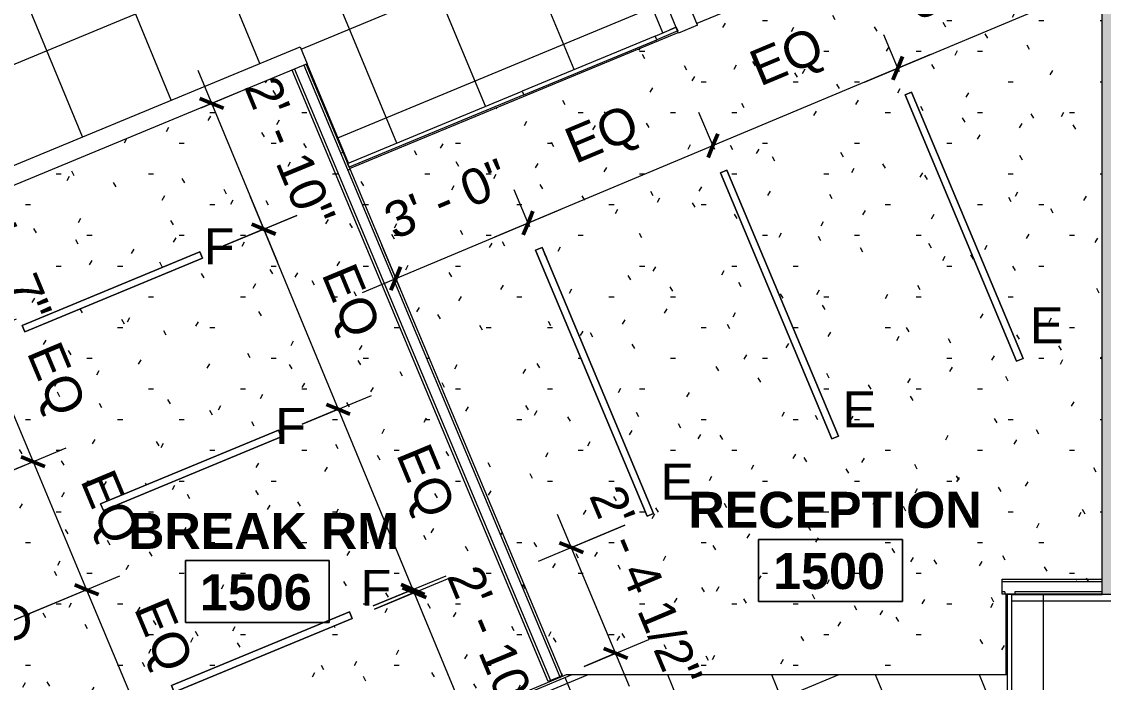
# Model space of a CAD drawing. Header units: inches. Extents: x 488 to 2071, y 800 to 2512.
# Drawn here: x 1535 to 1805.6, y 1562.5 to 1727.7 of the extents above; entities that cross this region are included whole.
import ezdxf

# ---------------------------------------------------------------- set-up
doc = ezdxf.new("R2010")
doc.units = ezdxf.units.IN
doc.header["$MEASUREMENT"] = 0
for name, color, linetype, lineweight in [('A-ANNO-DIMS', 211, 'Continuous', 9), ('A-ANNO-DIMS-96', 211, 'Continuous', 9), ('A-AREA-IDEN', 2, 'Continuous', 9), ('A-CLNG', 13, 'Continuous', 13), ('A-CLNG-PATT', 13, 'Continuous', 13), ('A-DETL-GENF', 92, 'Continuous', 9), ('A-GLAZ-CURT', 52, 'Continuous', 9), ('A-WALL', 113, 'Continuous', 9), ('A-WALL-PATT', 111, 'Continuous', 13), ('E-LITE-EQPM', 33, 'Continuous', 9), ('E-LITE-EQPM-IDEN', 33, 'Continuous', 9), ('I-WALL', 2, 'Continuous', 9)]:
    doc.layers.add(name, color=color, linetype=linetype, lineweight=lineweight)
doc.styles.add('Arial', font='arial.ttf', dxfattribs={"height": 9})
doc.styles.add('Swis721 Lt BT', font='swissl.ttf', dxfattribs={"height": 9})
doc.styles.add('Swis721 Lt BT_B', font='', dxfattribs={"height": 9})
doc.styles.get('Swis721 Lt BT_B').set_extended_font_data('Swis721 Lt BT', bold=True)
doc.dimstyles.new('OTJ_-_3_32__Linear__1_2__Tolerance', dxfattribs={"dimscale": 12, "dimtxt": 9.497835, "dimasz": 0.375, "dimexe": 0.75, "dimexo": 0.5, "dimgap": 0.5, "dimtad": 1, "dimdec": 1, "dimrnd": 0.5, "dimzin": 3, "dimdsep": 46, "dimlunit": 4, "dimtxsty": 'Swis721 Lt BT', "dimblk1": 'OBLIQUE', "dimblk2": 'OBLIQUE', "dimsah": 1, "dimcen": 0.09, "dimdle": 0.75, "dimazin": 0, "dimtfac": 1, "dimtdec": 4, "dimtix": 1, "dimtmove": 0, "dimatfit": 3, "dimfxl": 1, "dimtvp": 1, "dimfrac": 2, "dimtolj": 1, "dimtzin": 0, "dimarcsym": 2})
pattern_1 = [(0, (0, 0), (30.72, 7.68), [1.267, -21.773, 1.267, -21.773, -122.88]), (0, (0, 0), (30.72, 7.68), [-46.08, 1.267, -44.813, 1.267, -21.773, -53.76]), (0, (0, 0), (30.72, 7.68), [-115.2, 1.267, -14.093, 1.267, -37.133]), (120, (11.52, 3.84), (-22.011075, 22.7643), [1.267, -21.773, 1.267, -21.773, -122.88]), (120, (11.52, 3.84), (-22.011075, 22.7643), [-46.08, 1.267, -44.813, 1.267, -21.773, -53.76]), (120, (11.52, 3.84), (-22.011075, 22.7643), [-115.2, 1.267, -14.093, 1.267, -37.133]), (240, (15.36, 19.2), (-8.708925, -30.4443), [1.267, -21.773, 1.267, -21.773, -122.88]), (240, (15.36, 19.2), (-8.708925, -30.4443), [-46.08, 1.267, -44.813, 1.267, -21.773, -53.76]), (240, (15.36, 19.2), (-8.708925, -30.4443), [-115.2, 1.267, -14.093, 1.267, -37.133])]

# ---------------------------------------------------------------- blocks, each defined once
blk = doc.blocks.new('System Panel - Glazed-5474411-Level 1 REFLECTED CEILING PLAN')
at = {"layer": 'A-GLAZ-CURT', "lineweight": 13}
for p, q in [((-86.15, 0.75), (-86.15, 1.75)), ((-86.15, 1.75), (44.4, 1.75)), ((44.4, 0.75), (-86.15, 0.75)), ((44.4, 1.75), (44.4, 0.75)), ((80.4, 0.75), (80.4, 1.75)), ((80.4, 1.75), (86.15, 1.75)), ((86.15, 0.75), (80.4, 0.75)), ((86.15, 1.75), (86.15, 0.75))]:
    blk.add_line(p, q, dxfattribs=at)
at = {"layer": 'A-GLAZ-CURT'}
for p, q in [((80.4, 1.75), (44.4, 1.75)), ((44.4, 0.75), (80.4, 0.75))]:
    blk.add_line(p, q, dxfattribs=at)
blk = doc.blocks.new('System Panel - Glazed-5474413-Level 1 REFLECTED CEILING PLAN')
at = {"layer": 'A-GLAZ-CURT', "lineweight": 13}
for p, q in [((-44.49, 0.75), (-44.49, 1.75)), ((-44.49, 1.75), (-38.8, 1.75)), ((-38.8, 0.75), (-44.49, 0.75)), ((-38.8, 1.75), (-38.8, 0.75)), ((-2.8, 0.75), (-2.8, 1.75)), ((-2.8, 1.75), (44.49, 1.75)), ((44.49, 0.75), (-2.8, 0.75)), ((44.49, 1.75), (44.49, 0.75))]:
    blk.add_line(p, q, dxfattribs=at)
at = {"layer": 'A-GLAZ-CURT'}
for p, q in [((-2.8, 1.75), (-38.8, 1.75)), ((-38.8, 0.75), (-2.8, 0.75))]:
    blk.add_line(p, q, dxfattribs=at)
blk = doc.blocks.new('Lighting-Recessed-Axis-Sculpt - SCR-B4-300-80-35-F-6-5384512-Level 1 REFLECTED CEILING PLAN')
at = {"layer": 'A-DETL-GENF'}
for p, q in [((-36.085, -0.875), (-36.085, 0.875)), ((-36.085, 0.875), (36.085, 0.875)), ((36.085, 0.875), (-36.085, 0.875)), ((-36.085, 0.875), (-36.085, -0.875)), ((36.085, 0.875), (36.085, -0.875)), ((36.085, -0.875), (36.085, 0.875)), ((36.085, -0.875), (-36.085, -0.875)), ((-36.085, -0.875), (36.085, -0.875))]:
    blk.add_line(p, q, dxfattribs=at)
blk = doc.blocks.new('Lighting-Recessed-Axis-Sculpt - SCR-B4-300-80-35-F-4-5384504-Level 1 REFLECTED CEILING PLAN')
at = {"layer": 'A-DETL-GENF'}
for p, q in [((-24.085, -0.875), (-24.085, 0.875)), ((-24.085, 0.875), (24.085, 0.875)), ((24.085, 0.875), (-24.085, 0.875)), ((-24.085, 0.875), (-24.085, -0.875)), ((24.085, 0.875), (24.085, -0.875)), ((24.085, -0.875), (24.085, 0.875)), ((24.085, -0.875), (-24.085, -0.875)), ((-24.085, -0.875), (24.085, -0.875))]:
    blk.add_line(p, q, dxfattribs=at)
blk = doc.blocks.new('DIMBLOCK37-Level 1 REFLECTED CEILING PLAN')
at = {"layer": 'A-ANNO-DIMS-96'}
for p, q in [((1708.32, 1695.78), (1704.46, 1705)), ((1653.4, 1673.86), (1707.93, 1696.7)), ((1707.93, 1696.7), (1708.32, 1695.78)), ((1662.07, 1676.44), (1658.22, 1685.64)), ((1661.7, 1677.34), (1662.07, 1676.44))]:
    blk.add_line(p, q, dxfattribs=at)
at = {"layer": 'A-ANNO-DIMS-96', "lineweight": 50}
for p, q in [((1707.93, 1696.7), (1709.14, 1699.65)), ((1707.93, 1696.7), (1706.73, 1693.76)), ((1661.7, 1677.34), (1662.9, 1680.28)), ((1661.7, 1677.34), (1660.49, 1674.39))]:
    blk.add_line(p, q, dxfattribs=at)
at = {"layer": 'A-ANNO-DIMS-96', "color": 0, "insert": (1670, 1700.35), "char_height": 9, "width": 20.443, "attachment_point": 1, "rotation": 22.7241, "line_spacing_factor": 1.005062, "style": 'Swis721 Lt BT'}
blk.add_mtext('EQ', dxfattribs=at)
blk = doc.blocks.new('_Oblique')
at = {"color": 0, "linetype": 'ByBlock', "lineweight": -2}
blk.add_line((-0.5, -0.5), (0.5, 0.5), dxfattribs=at)
blk = doc.blocks.new('DIMBLOCK38-Level 1 REFLECTED CEILING PLAN')
at = {"layer": 'A-ANNO-DIMS-96'}
for p, q in [((1754.51, 1715.25), (1750.69, 1724.37)), ((1707.93, 1696.7), (1762.47, 1719.54)), ((1754.17, 1716.06), (1754.51, 1715.25)), ((1708.32, 1695.78), (1704.46, 1705)), ((1707.93, 1696.7), (1708.32, 1695.78))]:
    blk.add_line(p, q, dxfattribs=at)
at = {"layer": 'A-ANNO-DIMS-96', "lineweight": 50}
for p, q in [((1754.17, 1716.06), (1755.37, 1719.01)), ((1754.17, 1716.06), (1752.96, 1713.12)), ((1707.93, 1696.7), (1709.14, 1699.65)), ((1707.93, 1696.7), (1706.73, 1693.76))]:
    blk.add_line(p, q, dxfattribs=at)
at = {"layer": 'A-ANNO-DIMS-96', "color": 0, "insert": (1716.23, 1719.71), "char_height": 9, "width": 20.443, "attachment_point": 1, "rotation": 22.7241, "line_spacing_factor": 1.005062, "style": 'Swis721 Lt BT'}
blk.add_mtext('EQ', dxfattribs=at)
blk = doc.blocks.new('DIMBLOCK39-Level 1 REFLECTED CEILING PLAN')
at = {"layer": 'A-ANNO-DIMS-96'}
for p, q in [((1662.07, 1676.44), (1658.22, 1685.64)), ((1620.3, 1660), (1670, 1680.82)), ((1661.7, 1677.34), (1662.07, 1676.44)), ((1629.69, 1660.88), (1625.13, 1671.78)), ((1628.6, 1663.48), (1629.69, 1660.88))]:
    blk.add_line(p, q, dxfattribs=at)
at = {"layer": 'A-ANNO-DIMS-96', "lineweight": 50}
for p, q in [((1661.7, 1677.34), (1662.9, 1680.28)), ((1661.7, 1677.34), (1660.49, 1674.39)), ((1628.6, 1663.48), (1629.81, 1666.42)), ((1628.6, 1663.48), (1627.4, 1660.53))]:
    blk.add_line(p, q, dxfattribs=at)
at = {"layer": 'A-ANNO-DIMS-96', "color": 0, "insert": (1624.77, 1681.41), "char_height": 9, "width": 34.9159, "attachment_point": 1, "rotation": 22.7241, "line_spacing_factor": 1.005062, "style": 'Swis721 Lt BT'}
blk.add_mtext('3\' - 0"', dxfattribs=at)
blk = doc.blocks.new('DIMBLOCK40-Level 1 REFLECTED CEILING PLAN')
at = {"layer": 'A-ANNO-DIMS-96'}
for p, q in [((1807.62, 1763.66), (1820.07, 1733.91)), ((1816.6, 1742.21), (1807.62, 1763.66)), ((1745.87, 1712.59), (1824.9, 1745.69)), ((1754.51, 1715.25), (1750.69, 1724.37)), ((1754.17, 1716.06), (1754.51, 1715.25))]:
    blk.add_line(p, q, dxfattribs=at)
at = {"layer": 'A-ANNO-DIMS-96', "lineweight": 50}
for p, q in [((1816.6, 1742.21), (1817.8, 1745.16)), ((1816.6, 1742.21), (1815.39, 1739.27)), ((1754.17, 1716.06), (1755.37, 1719.01)), ((1754.17, 1716.06), (1752.96, 1713.12))]:
    blk.add_line(p, q, dxfattribs=at)
at = {"layer": 'A-ANNO-DIMS-96', "color": 0, "insert": (1755.69, 1736.23), "char_height": 9, "width": 59.1579, "attachment_point": 1, "rotation": 22.7241, "line_spacing_factor": 1.005062, "style": 'Swis721 Lt BT'}
blk.add_mtext('5\' - 7 1/2"', dxfattribs=at)
blk = doc.blocks.new('DIMBLOCK41-Level 1 REFLECTED CEILING PLAN')
at = {"layer": 'A-ANNO-DIMS-96'}
for p, q in [((1687.1, 1561.43), (1669.07, 1604.47)), ((1685.9, 1601.76), (1664.25, 1592.69)), ((1672.55, 1596.17), (1685.9, 1601.76)), ((1675.75, 1566.44), (1691.92, 1573.21)), ((1683.62, 1569.73), (1675.75, 1566.44))]:
    blk.add_line(p, q, dxfattribs=at)
at = {"layer": 'A-ANNO-DIMS-96', "lineweight": 50}
for p, q in [((1672.55, 1596.17), (1669.6, 1597.38)), ((1672.55, 1596.17), (1675.49, 1594.97)), ((1683.62, 1569.73), (1680.68, 1570.94)), ((1683.62, 1569.73), (1686.57, 1568.53))]:
    blk.add_line(p, q, dxfattribs=at)
at = {"layer": 'A-ANNO-DIMS-96', "color": 0, "insert": (1685.18, 1612.65), "char_height": 9, "width": 59.1579, "attachment_point": 1, "rotation": 292.7241, "line_spacing_factor": 1.005062, "style": 'Swis721 Lt BT'}
blk.add_mtext('2\' - 4 1/2"', dxfattribs=at)
blk = doc.blocks.new('DIMBLOCK42-Level 1 REFLECTED CEILING PLAN')
at = {"layer": 'A-ANNO-DIMS-96'}
for p, q in [((1592.11, 1684.13), (1614.22, 1630.76)), ((1585.52, 1671.65), (1603.87, 1679.26)), ((1595.56, 1675.81), (1585.52, 1671.65)), ((1605.2, 1627.02), (1622.54, 1634.2)), ((1614.22, 1630.76), (1605.2, 1627.02))]:
    blk.add_line(p, q, dxfattribs=at)
at = {"layer": 'A-ANNO-DIMS-96', "lineweight": 50}
for p, q in [((1595.56, 1675.81), (1592.62, 1677.03)), ((1595.56, 1675.81), (1598.5, 1674.59)), ((1614.22, 1630.76), (1611.28, 1631.97)), ((1614.22, 1630.76), (1617.16, 1629.54))]:
    blk.add_line(p, q, dxfattribs=at)
at = {"layer": 'A-ANNO-DIMS-96', "color": 0, "insert": (1618.27, 1668.05), "char_height": 9, "width": 20.443, "attachment_point": 1, "rotation": 292.5, "line_spacing_factor": 1.005062, "style": 'Swis721 Lt BT'}
blk.add_mtext('EQ', dxfattribs=at)
blk = doc.blocks.new('DIMBLOCK43-Level 1 REFLECTED CEILING PLAN')
at = {"layer": 'A-ANNO-DIMS-96'}
for p, q in [((1605.2, 1627.02), (1622.54, 1634.2)), ((1614.22, 1630.76), (1605.2, 1627.02)), ((1614.22, 1630.76), (1636.33, 1577.38)), ((1622.94, 1581.58), (1641.2, 1589.14)), ((1632.88, 1585.7), (1622.94, 1581.58))]:
    blk.add_line(p, q, dxfattribs=at)
at = {"layer": 'A-ANNO-DIMS-96', "lineweight": 50}
for p, q in [((1614.22, 1630.76), (1611.28, 1631.97)), ((1614.22, 1630.76), (1617.16, 1629.54)), ((1632.88, 1585.7), (1629.94, 1586.92)), ((1632.88, 1585.7), (1635.82, 1584.48))]:
    blk.add_line(p, q, dxfattribs=at)
at = {"layer": 'A-ANNO-DIMS-96', "color": 0, "insert": (1636.94, 1622.99), "char_height": 9, "width": 20.443, "attachment_point": 1, "rotation": 292.5, "line_spacing_factor": 1.005062, "style": 'Swis721 Lt BT'}
blk.add_mtext('EQ', dxfattribs=at)
blk = doc.blocks.new('DIMBLOCK44-Level 1 REFLECTED CEILING PLAN')
at = {"layer": 'A-ANNO-DIMS-96'}
for p, q in [((1579.14, 1715.57), (1599.05, 1667.52)), ((1579.98, 1706.17), (1590.9, 1710.7)), ((1582.59, 1707.25), (1579.98, 1706.17)), ((1585.52, 1671.65), (1603.92, 1679.27)), ((1595.6, 1675.83), (1585.52, 1671.65))]:
    blk.add_line(p, q, dxfattribs=at)
at = {"layer": 'A-ANNO-DIMS-96', "lineweight": 50}
for p, q in [((1582.59, 1707.25), (1579.65, 1708.47)), ((1582.59, 1707.25), (1585.53, 1706.03)), ((1595.6, 1675.83), (1592.66, 1677.05)), ((1595.6, 1675.83), (1598.54, 1674.61))]:
    blk.add_line(p, q, dxfattribs=at)
at = {"layer": 'A-ANNO-DIMS-96', "color": 0, "insert": (1598.9, 1714.94), "char_height": 9, "width": 42.8759, "attachment_point": 1, "rotation": 292.5, "line_spacing_factor": 1.005062, "style": 'Swis721 Lt BT'}
blk.add_mtext('2\' - 10"', dxfattribs=at)
blk = doc.blocks.new('DIMBLOCK45-Level 1 REFLECTED CEILING PLAN')
at = {"layer": 'A-ANNO-DIMS-96'}
for p, q in [((1649.75, 1545.11), (1629.82, 1593.22)), ((1623.27, 1580.77), (1641.58, 1588.35)), ((1633.26, 1584.91), (1623.27, 1580.77)), ((1648.91, 1554.5), (1637.99, 1549.98)), ((1646.3, 1553.43), (1648.91, 1554.5))]:
    blk.add_line(p, q, dxfattribs=at)
at = {"layer": 'A-ANNO-DIMS-96', "lineweight": 50}
for p, q in [((1633.26, 1584.91), (1630.32, 1586.13)), ((1633.26, 1584.91), (1636.2, 1583.69)), ((1646.3, 1553.43), (1643.36, 1554.64)), ((1646.3, 1553.43), (1649.24, 1552.21))]:
    blk.add_line(p, q, dxfattribs=at)
at = {"layer": 'A-ANNO-DIMS-96', "color": 0, "insert": (1649.59, 1592.57), "char_height": 9, "width": 42.8759, "attachment_point": 1, "rotation": 292.5, "line_spacing_factor": 1.005062, "style": 'Swis721 Lt BT'}
blk.add_mtext('2\' - 10"', dxfattribs=at)
blk = doc.blocks.new('DIMBLOCK46-Level 1 REFLECTED CEILING PLAN')
at = {"layer": 'A-ANNO-DIMS-96'}
for p, q in [((1521.02, 1657.97), (1537.9, 1617.65)), ((1506.21, 1642), (1532.8, 1653.14)), ((1524.5, 1649.66), (1506.21, 1642)), ((1519.43, 1609.92), (1546.2, 1621.13)), ((1537.9, 1617.65), (1519.43, 1609.92))]:
    blk.add_line(p, q, dxfattribs=at)
at = {"layer": 'A-ANNO-DIMS-96', "lineweight": 50}
for p, q in [((1524.5, 1649.66), (1521.55, 1650.87)), ((1524.5, 1649.66), (1527.44, 1648.46)), ((1537.9, 1617.65), (1534.96, 1618.86)), ((1537.9, 1617.65), (1540.85, 1616.45))]:
    blk.add_line(p, q, dxfattribs=at)
at = {"layer": 'A-ANNO-DIMS-96', "color": 0, "insert": (1544.53, 1648.48), "char_height": 9, "width": 20.443, "attachment_point": 1, "rotation": 292.7241, "line_spacing_factor": 1.005062, "style": 'Swis721 Lt BT'}
blk.add_mtext('EQ', dxfattribs=at)
blk = doc.blocks.new('DIMBLOCK47-Level 1 REFLECTED CEILING PLAN')
at = {"layer": 'A-ANNO-DIMS-96'}
for p, q in [((1519.43, 1609.92), (1546.2, 1621.13)), ((1537.9, 1617.65), (1519.43, 1609.92)), ((1537.9, 1617.65), (1551.31, 1585.65)), ((1530.84, 1577.07), (1559.61, 1589.12)), ((1551.31, 1585.65), (1530.84, 1577.07))]:
    blk.add_line(p, q, dxfattribs=at)
at = {"layer": 'A-ANNO-DIMS-96', "lineweight": 50}
for p, q in [((1537.9, 1617.65), (1534.96, 1618.86)), ((1537.9, 1617.65), (1540.85, 1616.45)), ((1551.31, 1585.65), (1548.36, 1586.85)), ((1551.31, 1585.65), (1554.25, 1584.44))]:
    blk.add_line(p, q, dxfattribs=at)
at = {"layer": 'A-ANNO-DIMS-96', "color": 0, "insert": (1557.93, 1616.47), "char_height": 9, "width": 20.443, "attachment_point": 1, "rotation": 292.7241, "line_spacing_factor": 1.005062, "style": 'Swis721 Lt BT'}
blk.add_mtext('EQ', dxfattribs=at)
blk = doc.blocks.new('DIMBLOCK48-Level 1 REFLECTED CEILING PLAN')
at = {"layer": 'A-ANNO-DIMS-96'}
for p, q in [((1530.84, 1577.07), (1559.61, 1589.12)), ((1551.31, 1585.65), (1530.84, 1577.07)), ((1551.31, 1585.65), (1568.19, 1545.33)), ((1546.1, 1545.84), (1573.02, 1557.11)), ((1564.72, 1553.64), (1546.1, 1545.84))]:
    blk.add_line(p, q, dxfattribs=at)
at = {"layer": 'A-ANNO-DIMS-96', "lineweight": 50}
for p, q in [((1551.31, 1585.65), (1548.36, 1586.85)), ((1551.31, 1585.65), (1554.25, 1584.44)), ((1564.72, 1553.64), (1561.77, 1554.84)), ((1564.72, 1553.64), (1567.66, 1552.43))]:
    blk.add_line(p, q, dxfattribs=at)
at = {"layer": 'A-ANNO-DIMS-96', "color": 0, "insert": (1571.34, 1584.46), "char_height": 9, "width": 20.443, "attachment_point": 1, "rotation": 292.7241, "line_spacing_factor": 1.005062, "style": 'Swis721 Lt BT'}
blk.add_mtext('EQ', dxfattribs=at)
blk = doc.blocks.new('DIMBLOCK49-Level 1 REFLECTED CEILING PLAN')
at = {"layer": 'A-ANNO-DIMS-96'}
for p, q in [((1528.93, 1641.64), (1510.15, 1686.99)), ((1516.2, 1679.75), (1505.28, 1675.23)), ((1513.59, 1678.67), (1516.2, 1679.75)), ((1504.2, 1641.14), (1533.8, 1653.4)), ((1525.49, 1649.96), (1504.2, 1641.14))]:
    blk.add_line(p, q, dxfattribs=at)
at = {"layer": 'A-ANNO-DIMS-96', "lineweight": 50}
for p, q in [((1513.59, 1678.67), (1510.65, 1679.89)), ((1513.59, 1678.67), (1516.53, 1677.46)), ((1525.49, 1649.96), (1522.55, 1651.17)), ((1525.49, 1649.96), (1528.43, 1648.74))]:
    blk.add_line(p, q, dxfattribs=at)
at = {"layer": 'A-ANNO-DIMS-96', "color": 0, "insert": (1530.62, 1684.65), "char_height": 9, "width": 34.9159, "attachment_point": 1, "rotation": 292.5, "line_spacing_factor": 1.005062, "style": 'Swis721 Lt BT'}
blk.add_mtext('2\' - 7"', dxfattribs=at)
blk = doc.blocks.new('Room Tag - Room Name and Number-3379422-Level 1 REFLECTED CEILING PLAN')
at = {"layer": 'A-AREA-IDEN'}
for p, q in [((-0.1881, -0.1636), (-0.1881, -0.0018)), ((-0.1881, -0.0018), (0.1869, -0.0018)), ((0.1869, -0.0018), (-0.1881, -0.0018)), ((-0.1881, -0.0018), (-0.1881, -0.1636)), ((0.1869, -0.0018), (0.1869, -0.1636)), ((0.1869, -0.1636), (0.1869, -0.0018)), ((0.1869, -0.1636), (-0.1881, -0.1636)), ((-0.1881, -0.1636), (0.1869, -0.1636))]:
    blk.add_line(p, q, dxfattribs=at)

msp = doc.modelspace()

# ---------------------------------------------------------------- hatches: boundary and pattern name
at = {"layer": 'A-CLNG-PATT'}
h = msp.add_hatch(dxfattribs=at)
h.set_pattern_fill('FP_14', color=256, style=0, pattern_type=2)
h.set_pattern_definition([(22.5, (1169.773, 1488.628), (9.1844, -22.1731), []), (292.5, (1169.773, 1488.628), (-22.1731, -9.1844), [])])
h.paths.add_polyline_path([(1112.05, 1499.77), (1125.03, 1531.06), (1197.85, 1561.22), (1204.64, 1544.89), (1255.67, 1566.03), (1248.9, 1582.38), (1279.91, 1595.22), (1293.39, 1562.69), (1352.57, 1587.2), (1342.04, 1612.62), (1604.71, 1721.42), (1616.76, 1692.32), (1698.76, 1726.3), (1686.71, 1755.4), (1805.23, 1804.51), (1805.23, 1805.17), (1805.3, 1805.2), (1805.3, 1805.45), (1805.9, 1805.45), (1828.11, 1814.65), (1901.3, 1814.65), (1901.3, 1851.93), (1926.3, 1862.29), (1975.26, 1862.29), (1975.26, 1983.02), (1975.8, 1983.24), (1975.8, 1985), (1975.41, 1985.93), (1830.76, 1925.97), (1842.65, 1897.23), (1584.5, 1790.31), (1582, 1796.35), (1573.68, 1816.21), (1545.67, 1804.61), (1517.78, 1792.93), (1528.48, 1767.1), (1147.94, 1609.47), (1136.05, 1638.17), (1071.03, 1611.24), (1080.91, 1587.38), (1080.08, 1587.04), (1053.98, 1524.02), (1056.64, 1522.92), (1056.59, 1522.74), (1112.04, 1499.78)], flags=0)
h.paths.add_polyline_path([(1142.41, 1554.45), (1133.01, 1577.15), (1155.76, 1586.57), (1165.16, 1563.88), (1142.95, 1554.68)], flags=0)
h.paths.add_polyline_path([(1253.29, 1600.38), (1243.89, 1623.07), (1266.64, 1632.5), (1276.04, 1609.8), (1253.51, 1600.47)], flags=0)
h.paths.add_polyline_path([(1364.08, 1646.27), (1354.68, 1668.96), (1377.43, 1678.39), (1386.83, 1655.69), (1364.21, 1646.32)], flags=0)
h.paths.add_polyline_path([(1474.83, 1691.75), (1465.43, 1714.44), (1488.18, 1723.87), (1497.58, 1701.17), (1474.95, 1691.8)], flags=0)
h.paths.add_polyline_path([(1585.7, 1737.67), (1576.3, 1760.37), (1599.05, 1769.79), (1608.45, 1747.1), (1585.82, 1737.73)], flags=0)
h.paths.add_polyline_path([(1696.16, 1784.56), (1686.76, 1807.25), (1709.51, 1816.68), (1718.91, 1793.98), (1696.28, 1784.61)], flags=0)
h.paths.add_polyline_path([(1807.04, 1830.44), (1797.64, 1853.14), (1820.39, 1862.55), (1829.79, 1839.87), (1807.17, 1830.5)], flags=0)
h.paths.add_polyline_path([(1918.59, 1876.65), (1909.19, 1899.34), (1931.94, 1908.77), (1941.34, 1886.07), (1918.72, 1876.7)], flags=0)
h = msp.add_hatch(dxfattribs=at)
h.set_pattern_fill('FP_5', color=256, style=0, pattern_type=2)
h.set_pattern_definition(pattern_1)
h.paths.add_polyline_path([(1535.52, 1507.54), (1672.67, 1564.35), (1781.24, 1564.37), (1781.24, 1584.5), (1780.3, 1584.5), (1780.3, 1588.25), (1805.24, 1588.25), (1805.24, 1769.17), (1703.95, 1727.21), (1704.12, 1726.81), (1699.37, 1724.84), (1699.29, 1725.02), (1617.09, 1690.97), (1670.22, 1564.12), (1666.76, 1562.67), (1602.71, 1715.59), (1471.81, 1661.35), (1535.52, 1507.55)], flags=0)
h.paths.add_polyline_path([(1573.22, 1560.04), (1572.55, 1561.66), (1617.06, 1580.09), (1617.73, 1578.47), (1599.99, 1571.13)], flags=0)
h.paths.add_polyline_path([(1691.46, 1604), (1663.59, 1670.57), (1665.2, 1671.25), (1693.08, 1604.68)], flags=0)
h.paths.add_polyline_path([(1555.49, 1605.48), (1554.82, 1607.1), (1599.32, 1625.53), (1599.99, 1623.91), (1572.72, 1612.62)], flags=0)
h.paths.add_polyline_path([(1737.71, 1623.34), (1709.83, 1689.91), (1711.44, 1690.59), (1739.32, 1624.02)], flags=0)
h.paths.add_polyline_path([(1783.9, 1642.81), (1756.02, 1709.37), (1757.63, 1710.05), (1785.51, 1643.48)], flags=0)
h.paths.add_polyline_path([(1535.81, 1650.12), (1535.14, 1651.73), (1579.64, 1670.17), (1580.31, 1668.55), (1562.38, 1661.12)], flags=0)
h.paths.add_polyline_path([(1702.51, 1730.68), (1805.24, 1773.25), (1805.24, 1799.21), (1692.85, 1752.66), (1701.87, 1730.88), (1702.35, 1731.08), (1702.43, 1730.88)], flags=0)
h = msp.add_hatch(dxfattribs=at)
h.set_pattern_fill('FP_13', color=256, style=0, pattern_type=2)
h.set_pattern_definition([(112.5, (1719.683, 1634.152), (22.1731, 9.1844), []), (22.5, (1719.683, 1634.152), (9.1844, -22.1731), [])])
h.paths.add_polyline_path([(1495.18, 965.76), (1520.47, 1007.38), (1520.42, 1007.42), (1521.83, 1009.49), (1521.9, 1009.49), (1550.86, 1048.07), (1550.82, 1048.11), (1552.41, 1050.04), (1552.46, 1050), (1585.04, 1085.64), (1585, 1085.68), (1586.77, 1087.44), (1586.81, 1087.4), (1622.68, 1119.73), (1622.65, 1119.78), (1624.58, 1121.36), (1624.62, 1121.31), (1663.44, 1150.03), (1663.41, 1150.08), (1665.49, 1151.46), (1665.52, 1151.42), (1706.94, 1176.25), (1706.91, 1176.3), (1709.12, 1177.48), (1709.14, 1177.43), (1746.19, 1194.97), (1743.76, 1200.84), (1745.52, 1201.6), (1744.14, 1204.82), (1742.42, 1204.08), (1739.96, 1210), (1756.13, 1216.7), (1762.17, 1202.11), (1969.11, 1287.83), (1967.97, 1290.6), (2002.84, 1305.05), (2002.84, 1322.04), (2015.84, 1322.04), (2015.84, 1409.06), (1780.3, 1409.06), (1780.3, 1412.19), (1781.59, 1412.19), (1781.59, 1564.44), (1781.24, 1564.44), (1781.24, 1564.37), (1781.11, 1564.35), (1672.67, 1564.35), (1532.07, 1506.11), (1467.75, 1659.69), (1348.08, 1610.12), (1358.61, 1584.7), (1268.78, 1547.45), (1299.54, 1473.19), (1299.48, 1473.17), (1301.6, 1468.06), (1377.13, 1436.77), (1377.19, 1436.93), (1381.81, 1435.01), (1381.77, 1434.82), (1517.37, 1376.19), (1527.89, 1401.58), (1531.35, 1400.15), (1520.47, 1373.86), (1518.04, 1374.87), (1371.65, 1021.44), (1495.18, 965.76)], flags=0)
h.paths.add_polyline_path([(1370.73, 1021.85), (1517.12, 1375.25), (1517, 1375.3), (1370.62, 1021.9)], flags=0)
h.paths.add_polyline_path([(1472.76, 1037.87), (1463.36, 1060.56), (1508.29, 1079.17), (1517.69, 1056.48), (1472.89, 1037.92)], flags=0)
h.paths.add_polyline_path([(1445.16, 1104.51), (1435.76, 1127.2), (1480.68, 1145.81), (1490.08, 1123.12), (1445.29, 1104.56)], flags=0)
h.paths.add_polyline_path([(1547.48, 1109.34), (1535.11, 1121.72), (1545.14, 1131.76), (1547.1, 1128.16), (1550.17, 1129.83), (1548.31, 1133.26), (1559.85, 1121.72), (1554, 1115.86), (1552.04, 1117.6), (1549.72, 1114.99), (1551.52, 1113.38), (1549.23, 1111.1)], flags=0)
h.paths.add_polyline_path([(1556.02, 1150.43), (1546.62, 1173.12), (1591.55, 1191.73), (1600.95, 1169.04), (1556.15, 1150.48)], flags=0)
h.paths.add_polyline_path([(1666.89, 1196.35), (1657.49, 1219.05), (1702.41, 1237.65), (1711.81, 1214.96), (1667.02, 1196.41)], flags=0)
h.paths.add_polyline_path([(1519.46, 1238.71), (1510.06, 1261.4), (1554.98, 1280.01), (1564.38, 1257.32), (1519.59, 1238.76)], flags=0)
h.paths.add_polyline_path([(1777.76, 1242.27), (1768.36, 1264.97), (1813.28, 1283.58), (1822.68, 1260.88), (1777.88, 1242.33)], flags=0)
h.paths.add_polyline_path([(1630.32, 1284.63), (1620.92, 1307.32), (1665.85, 1325.93), (1675.25, 1303.24), (1630.45, 1284.69)], flags=0)
h.paths.add_polyline_path([(1888.62, 1288.2), (1879.22, 1310.89), (1924.15, 1329.5), (1933.54, 1306.8), (1888.75, 1288.25)], flags=0)
h.paths.add_polyline_path([(1741.19, 1330.55), (1731.79, 1353.25), (1776.71, 1371.85), (1786.11, 1349.16), (1741.32, 1330.61)], flags=0)
h.paths.add_polyline_path([(1593.42, 1373.74), (1584.02, 1396.43), (1628.94, 1415.04), (1638.34, 1392.34), (1593.54, 1373.79)], flags=0)
h.paths.add_polyline_path([(1704.66, 1419.81), (1695.26, 1442.51), (1740.18, 1461.12), (1749.58, 1438.42), (1704.79, 1419.87)], flags=0)
h.paths.add_polyline_path([(1468.97, 1425.62), (1459.57, 1448.31), (1504.49, 1466.92), (1513.89, 1444.22), (1469.1, 1425.67)], flags=0)
h.paths.add_polyline_path([(1654, 1444.5), (1624.5, 1444.5), (1624.5, 1511), (1657.25, 1511), (1657.25, 1507.5), (1657.5, 1507.5), (1657.5, 1444.5), (1657.25, 1444.5)], flags=0)
h.paths.add_polyline_path([(1638.34, 1448), (1654, 1448), (1654, 1459.42), (1634.99, 1451.54), (1628, 1468.36), (1628, 1448)], flags=0)
h.paths.add_polyline_path([(1351.11, 1455.52), (1341.71, 1478.21), (1386.63, 1496.82), (1396.03, 1474.13), (1351.24, 1455.57)], flags=0)
h.paths.add_polyline_path([(1557.23, 1462.18), (1547.83, 1484.87), (1592.76, 1503.48), (1602.16, 1480.78), (1557.36, 1462.23)], flags=0)
h.paths.add_polyline_path([(1654, 1468.36), (1654, 1507.5), (1628, 1507.5), (1628, 1474.63), (1647.98, 1482.9), (1653.98, 1468.41)], flags=0)
h.paths.add_polyline_path([(1440.74, 1492.65), (1431.34, 1515.34), (1476.26, 1533.95), (1485.66, 1511.26), (1441.14, 1492.81)], flags=0)
h.paths.add_polyline_path([(1667.9, 1508.56), (1658.5, 1531.25), (1703.42, 1549.86), (1712.82, 1527.17), (1668.03, 1508.61)], flags=0)
h.paths.add_polyline_path([(1323.82, 1521.39), (1314.42, 1544.08), (1359.35, 1562.69), (1368.75, 1540), (1323.95, 1521.44)], flags=0)
h.paths.add_polyline_path([(1412.43, 1558.4), (1403.03, 1581.1), (1447.95, 1599.71), (1457.35, 1577.01), (1412.56, 1558.46)], flags=0)
h = msp.add_hatch(dxfattribs=at)
h.set_pattern_fill('FP_12', color=256, style=0, pattern_type=2)
h.set_pattern_definition([(0, (1886.595, 1534.813), (0, -24), []), (270, (1886.595, 1534.813), (-24, -1e-15), [])])
h.paths.add_polyline_path([(1782.59, 1412.19), (1784.05, 1412.19), (1784.05, 1412.81), (2015.59, 1412.81), (2015.59, 1584.47), (1954.16, 1584.47), (1950.75, 1583.06), (1950.16, 1584.47), (1782.59, 1584.47), (1782.59, 1412.81)], flags=0)
h.paths.add_polyline_path([(1924.15, 1438.81), (1814.59, 1438.81), (1814.59, 1558.81), (1982.59, 1558.81), (1982.59, 1438.81), (1936.66, 1438.81)], flags=0)
h.paths.add_polyline_path([(1965.43, 1588.22), (2015.59, 1588.22), (2015.58, 1645.02), (1908.3, 1645.02), (1908.3, 1588.22), (1948.61, 1588.22), (1944.63, 1597.84), (1959.41, 1603.96), (1965.53, 1589.18), (1963.22, 1588.22), (1964.71, 1588.22)], flags=0)
h.paths.add_polyline_path([(1944.63, 1606.67), (1934.28, 1606.67), (1934.28, 1631.24), (1982.91, 1631.24), (1982.91, 1606.67), (1944.93, 1606.67)], flags=0)
at = {"layer": 'A-WALL-PATT', "lineweight": 9}
msp.add_hatch(color=7, dxfattribs=at).paths.add_polyline_path([(1805.3, 1584.45), (1810.3, 1584.47), (1810.3, 1805.45), (1805.3, 1805.45), (1805.3, 1584.47)], flags=0)
h = msp.add_hatch(dxfattribs=at)
h.set_pattern_fill('FP_1', color=256, style=0, pattern_type=2)
h.set_pattern_definition(pattern_1)
h.paths.add_polyline_path([(1666.76, 1562.67), (1667.33, 1562.91), (1603.29, 1715.83), (1602.71, 1715.59), (1623.66, 1665.58)], flags=0)
h = msp.add_hatch(dxfattribs=at)
h.set_pattern_fill('FP_1', color=256, style=0, pattern_type=2)
h.set_pattern_definition(pattern_1)
h.paths.add_polyline_path([(1669.64, 1563.88), (1670.22, 1564.12), (1617.16, 1690.79), (1616.59, 1690.55), (1667.33, 1569.38)], flags=0)
h.paths.add_polyline_path([(1614.8, 1694.82), (1615.38, 1695.06), (1606.18, 1717.02), (1605.6, 1716.79), (1613.63, 1697.62)], flags=0)
h = msp.add_hatch(dxfattribs=at)
h.set_pattern_fill('FP_1', color=256, style=0, pattern_type=2)
h.set_pattern_definition(pattern_1)
h.paths.add_polyline_path([(1805.24, 1587.62), (1805.3, 1587.62), (1805.3, 1588.25), (1780.3, 1588.25), (1780.3, 1587.62), (1783.42, 1587.62)], flags=0)

# ---------------------------------------------------------------- linework, layer by layer
at = {"layer": 'A-CLNG'}
for p, q in [((1805.24, 1769.17), (1805.24, 1588.25)), ((1698.76, 1726.3), (1697.14, 1725.61)), ((1617.09, 1690.97), (1699.29, 1725.02)), ((1616.76, 1692.32), (1606.48, 1717.15)), ((1781.24, 1584.5), (1781.24, 1564.35)), ((1782.59, 1584.47), (1805.3, 1584.47)), ((1672.67, 1564.35), (1535.52, 1507.54)), ((1535.53, 1507.56), (1671.34, 1564.44)), ((1671.34, 1564.44), (1781.59, 1564.44)), ((1781.24, 1564.35), (1672.67, 1564.35))]:
    msp.add_line(p, q, dxfattribs=at)
at = {"layer": 'A-WALL', "lineweight": 13}
for p, q in [((1699.37, 1724.84), (1686.71, 1755.39)), ((1704.12, 1726.81), (1702.35, 1731.08)), ((1704.12, 1726.81), (1699.37, 1724.84)), ((1342.04, 1612.62), (1604.71, 1721.42)), ((1604.71, 1721.42), (1606.48, 1717.15)), ((1606.48, 1717.15), (1348.08, 1610.12)), ((1603.29, 1715.83), (1667.33, 1562.91)), ((1605.6, 1716.79), (1669.64, 1563.88)), ((1614.8, 1694.82), (1615.39, 1695.06)), ((1615.39, 1695.06), (1616.27, 1692.93)), ((1616.59, 1690.55), (1617.16, 1690.79)), ((1805.3, 1587.62), (1780.3, 1587.62)), ((1780.92, 1585.12), (1780.3, 1585.12)), ((1780.92, 1585.12), (1780.92, 1584.5)), ((1805.3, 1585.12), (1783.42, 1585.12)), ((1783.42, 1585.12), (1783.42, 1584.5))]:
    msp.add_line(p, q, dxfattribs=at)
at = {"layer": 'I-WALL', "color": 55, "lineweight": 20}
for p, q in [((1805.3, 1584.45), (1805.3, 1769.19)), ((1810.3, 1584.45), (1805.3, 1584.45))]:
    msp.add_line(p, q, dxfattribs=at)
at = {"layer": 'I-WALL', "lineweight": 13}
for p, q in [((1721.48, 1734.48), (1703.95, 1727.21)), ((1666.76, 1562.67), (1602.71, 1715.59)), ((1606.18, 1717.02), (1615.38, 1695.06)), ((1616.27, 1692.93), (1670.22, 1564.12)), ((1780.3, 1588.25), (1805.3, 1588.25)), ((1780.3, 1584.5), (1780.3, 1588.25)), ((1805.3, 1584.5), (1780.3, 1584.5)), ((1670.22, 1564.12), (1666.76, 1562.67))]:
    msp.add_line(p, q, dxfattribs=at)

# ---------------------------------------------------------------- block references
at = {"layer": 'A-AREA-IDEN', "xscale": 95.99999999999994, "yscale": 95.99999999999994, "zscale": 95.99999999999994}
for p in [(1737.42, 1598.41), (1594.05, 1593.12)]:
    msp.add_blockref('Room Tag - Room Name and Number-3379422-Level 1 REFLECTED CEILING PLAN', p, dxfattribs=at)
at = {"layer": 'A-GLAZ-CURT'}
for name, p, rotation in [('System Panel - Glazed-5474413-Level 1 REFLECTED CEILING PLAN', (1657.38, 1709.95), 202.4999999999995), ('System Panel - Glazed-5474411-Level 1 REFLECTED CEILING PLAN', (1780.84, 1498.34), 269.9999999999999)]:
    msp.add_blockref(name, p, dxfattribs=dict(at, rotation=rotation))
at = {"layer": 'E-LITE-EQPM', "extrusion": (0, 0, -1)}
for name, p, rotation in [('Lighting-Recessed-Axis-Sculpt - SCR-B4-300-80-35-F-6-5384512-Level 1 REFLECTED CEILING PLAN', (-1770.77, 1676.43), 67.27589784825646), ('Lighting-Recessed-Axis-Sculpt - SCR-B4-300-80-35-F-6-5384512-Level 1 REFLECTED CEILING PLAN', (-1724.57, 1656.97), 67.27589784825646), ('Lighting-Recessed-Axis-Sculpt - SCR-B4-300-80-35-F-4-5384504-Level 1 REFLECTED CEILING PLAN', (-1557.73, 1660.14), 157.5000000000003), ('Lighting-Recessed-Axis-Sculpt - SCR-B4-300-80-35-F-6-5384512-Level 1 REFLECTED CEILING PLAN', (-1678.33, 1637.62), 67.27589784825646), ('Lighting-Recessed-Axis-Sculpt - SCR-B4-300-80-35-F-4-5384504-Level 1 REFLECTED CEILING PLAN', (-1577.4, 1615.5), 157.5000000000003), ('Lighting-Recessed-Axis-Sculpt - SCR-B4-300-80-35-F-4-5384504-Level 1 REFLECTED CEILING PLAN', (-1595.14, 1570.06), 157.5000000000003)]:
    msp.add_blockref(name, p, dxfattribs=dict(at, rotation=rotation))

# ---------------------------------------------------------------- texts
at = {"layer": 'A-AREA-IDEN', "char_height": 9, "attachment_point": 1, "style": 'Swis721 Lt BT_B'}
for s, insert, width in [('RECEPTION', (1701.81, 1610.12), 86.052), ('BREAK RM', (1561.69, 1604.84), 78.174), ('1500', (1723.01, 1594.8), 33.936), ('1506', (1579.64, 1589.52), 33.936)]:
    msp.add_mtext(s, dxfattribs=dict(at, insert=insert, width=width))
at = {"layer": 'E-LITE-EQPM-IDEN', "char_height": 9, "attachment_point": 1, "style": 'Arial'}
for s, insert, width in [('F', (1580.6, 1675.98), 9.393), ('E', (1787.25, 1656.27), 10.302), ('E', (1740.37, 1635.24), 10.302), ('F', (1598.51, 1631.05), 9.393), ('E', (1694.82, 1617.13), 10.302), ('F', (1619.82, 1590.61), 9.393), ('D', (1528.65, 1581.97), 11.211)]:
    msp.add_mtext(s, dxfattribs=dict(at, insert=insert, width=width))

# ---------------------------------------------------------------- dimensions: what is measured, and where the dimension line sits
at = {"layer": 'A-ANNO-DIMS'}
for base, p1, p2, angle, override, picture, middle in [((1816.6, 1742.21), (1756.83, 1709.71), (1805.3, 1769.19), 22.7241, {"dimpost": '<>', "dimfxl": 76.730031}, 'DIMBLOCK40-Level 1 REFLECTED CEILING PLAN', (1781.08, 1739.41)), ((1595.6, 1675.83), (1585.53, 1708.47), (1579.98, 1669.36), 292.5, {"dimpost": '<>', "dimfxl": 39.502866}, 'DIMBLOCK44-Level 1 REFLECTED CEILING PLAN', (1598.91, 1695.61)), ((1661.7, 1677.34), (1627.38, 1666.41), (1664.39, 1670.91), 22.7241, {"dimpost": '<>', "dimfxl": 37.288871}, 'DIMBLOCK39-Level 1 REFLECTED CEILING PLAN', (1641.05, 1680.21)), ((1513.59, 1678.67), (1498.65, 1638.84), (1510.65, 1677.46), 292.5, {"dimpost": '<>', "dimfxl": 40.436807}, 'DIMBLOCK49-Level 1 REFLECTED CEILING PLAN', (1529.24, 1668.33)), ((1672.55, 1596.17), (1670.22, 1564.12), (1691.43, 1604.08), 292.7241, {"dimpost": '<>', "dimfxl": 45.243773}, 'DIMBLOCK41-Level 1 REFLECTED CEILING PLAN', (1688.36, 1587.26)), ((1633.26, 1584.91), (1643.36, 1552.21), (1617.73, 1578.47), 292.5, {"dimpost": '<>', "dimfxl": 36.702176}, 'DIMBLOCK45-Level 1 REFLECTED CEILING PLAN', (1649.6, 1573.23))]:
    dim = msp.add_linear_dim(base=base, p1=p1, p2=p2, angle=angle, dimstyle='OTJ_-_3_32__Linear__1_2__Tolerance', override=override, dxfattribs=at)
    dim.commit()
    dim.dimension.update_dxf_attribs({"geometry": picture, "text_midpoint": middle})
for base, p1, p2, angle, override, picture, middle in [((1754.17, 1716.06), (1710.63, 1690.25), (1756.83, 1709.71), 22.7241, {"dimpost": '<>', "dimfxl": 50.125115}, 'DIMBLOCK38-Level 1 REFLECTED CEILING PLAN', (1726.82, 1716.48)), ((1707.93, 1696.7), (1664.39, 1670.91), (1710.63, 1690.25), 22.7241, {"dimpost": '<>', "dimfxl": 50.125005}, 'DIMBLOCK37-Level 1 REFLECTED CEILING PLAN', (1680.59, 1697.12)), ((1614.22, 1630.76), (1579.98, 1669.36), (1599.65, 1624.72), 292.5, {"dimpost": '<>', "dimfxl": 48.781337}, 'DIMBLOCK42-Level 1 REFLECTED CEILING PLAN', (1615.01, 1657.47)), ((1537.9, 1617.65), (1500.67, 1639.69), (1513.89, 1607.6), 292.7241, {"dimpost": '<>', "dimfxl": 34.704321}, 'DIMBLOCK46-Level 1 REFLECTED CEILING PLAN', (1541.3, 1637.89)), ((1632.88, 1585.7), (1599.65, 1624.72), (1617.39, 1579.28), 292.5, {"dimpost": '<>', "dimfxl": 48.779281}, 'DIMBLOCK43-Level 1 REFLECTED CEILING PLAN', (1633.67, 1612.42)), ((1551.31, 1585.65), (1513.89, 1607.6), (1525.31, 1574.76), 292.7241, {"dimpost": '<>', "dimfxl": 34.771012}, 'DIMBLOCK47-Level 1 REFLECTED CEILING PLAN', (1554.71, 1605.88)), ((1564.72, 1553.64), (1525.31, 1574.76), (1540.57, 1543.52), 292.7241, {"dimpost": '<>', "dimfxl": 34.762105}, 'DIMBLOCK48-Level 1 REFLECTED CEILING PLAN', (1568.11, 1573.87))]:
    dim = msp.add_linear_dim(base=base, p1=p1, p2=p2, angle=angle, text='EQ', dimstyle='OTJ_-_3_32__Linear__1_2__Tolerance', override=override, dxfattribs=at)
    dim.commit()
    dim.dimension.update_dxf_attribs({"geometry": picture, "text_midpoint": middle})

doc.saveas('drawing.dxf')
